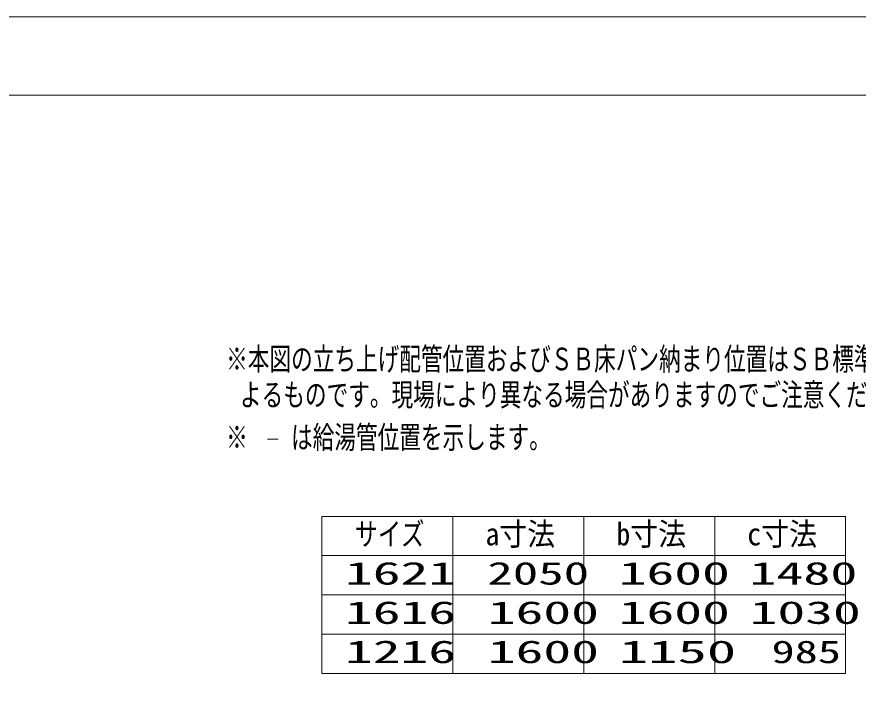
# Model space of a CAD drawing. Units: millimetres on the paper. Extents: x -305 to 305, y -152 to 152.
# Drawn here: x -45.5 to 61.6, y 63.4 to 148.5 of the extents above; entities that cross this region are included whole.
import ezdxf
from ezdxf.enums import TextEntityAlignment as Align

# ---------------------------------------------------------------- set-up
doc = ezdxf.new("R2010")
doc.units = ezdxf.units.MM
for name, color, linetype, lineweight in [('0-1_RV', 7, 'Continuous', 9), ('0-2_0', 7, 'Continuous', 9), ('0-4_図面枠', 3, 'Continuous', 9), ('0-5_DEFPOINTS', 7, 'Continuous', 9)]:
    doc.layers.add(name, color=color, linetype=linetype, lineweight=lineweight)
doc.styles.add('ＭＳ ゴシック', font='')
doc.styles.get('ＭＳ ゴシック').set_extended_font_data('MS Gothic')

# ---------------------------------------------------------------- blocks, each defined once
blk = doc.blocks.new('DOTFIL')
at = {"layer": '0-2_0'}
blk.add_line((-0.5, 0), (0.5, 0), dxfattribs=at)

msp = doc.modelspace()

# ---------------------------------------------------------------- linework, layer by layer
at = {"layer": '0-1_RV'}
for p, q in [((-6.619, 84.867), (-6.619, 64.867)), ((-6.619, 84.867), (60.047, 84.867)), ((10.047, 84.867), (10.047, 64.867)), ((26.714, 84.867), (26.714, 64.867)), ((43.381, 84.867), (43.381, 64.867)), ((60.047, 84.867), (60.047, 64.867)), ((-6.619, 79.867), (60.047, 79.867)), ((-6.619, 74.867), (60.047, 74.867)), ((-6.619, 69.867), (60.047, 69.867)), ((-6.619, 64.867), (60.047, 64.867))]:
    msp.add_line(p, q, dxfattribs=at)
at = {"layer": '0-4_図面枠'}
msp.add_lwpolyline([(-291.017, -138.498), (108.983, -138.498), (108.983, 138.502), (-291.017, 138.502)], close=True, dxfattribs=at)
at = {"layer": '0-5_DEFPOINTS'}
msp.add_line((118.983, 148.502), (-301.017, 148.502), dxfattribs=at)

# ---------------------------------------------------------------- block references
at = {"layer": '0-1_RV', "xscale": 1.333333, "yscale": 1.333333}
msp.add_blockref('DOTFIL', (-12.864, 94.714), dxfattribs=at)

# ---------------------------------------------------------------- texts
at = {"layer": '0-1_RV', "style": 'ＭＳ ゴシック'}
for s, height, width, p in [('※本図の立ち上げ配管位置およびＳＢ床パン納まり位置はＳＢ標準納まりに', 2.886, 0.7, (-18.81, 102.608)), (' よるものです。現場により異なる場合がありますのでご注意ください。', 2.886, 0.7, (-18.421, 98.055)), ('※\u3000\u3000は給湯管位置を示します。', 2.886, 0.7, (-18.81, 92.642)), ('サイズ', 2.889, 0.75, (-2.441, 80.312)), ('a寸法', 2.889, 0.9, (14.205, 80.312)), ('b寸法', 2.889, 0.9, (30.872, 80.312)), ('c寸法', 2.889, 0.9, (47.539, 80.312)), ('1621', 2.889, 1.8, (-3.686, 75.312)), ('2050', 2.886, 1.65, (14.444, 75.312)), ('1600', 2.889, 1.8, (31.165, 75.312)), ('1480', 2.886, 1.75, (47.803, 75.312)), ('1616', 2.889, 1.8, (-3.686, 70.312)), ('1600', 2.889, 1.8, (14.499, 70.312)), ('1600', 2.889, 1.8, (31.165, 70.312)), ('1030', 2.889, 1.8, (47.832, 70.312)), ('1216', 2.889, 1.8, (-3.686, 65.312)), ('1600', 2.889, 1.8, (14.499, 65.312)), ('1150', 2.886, 1.9, (31.197, 65.312)), ('985', 2.886, 1.5, (50.621, 65.312))]:
    msp.add_text(s, height=height, dxfattribs=dict(at, width=width)).set_placement(p, align=Align.BOTTOM_LEFT)

doc.saveas('drawing.dxf')
